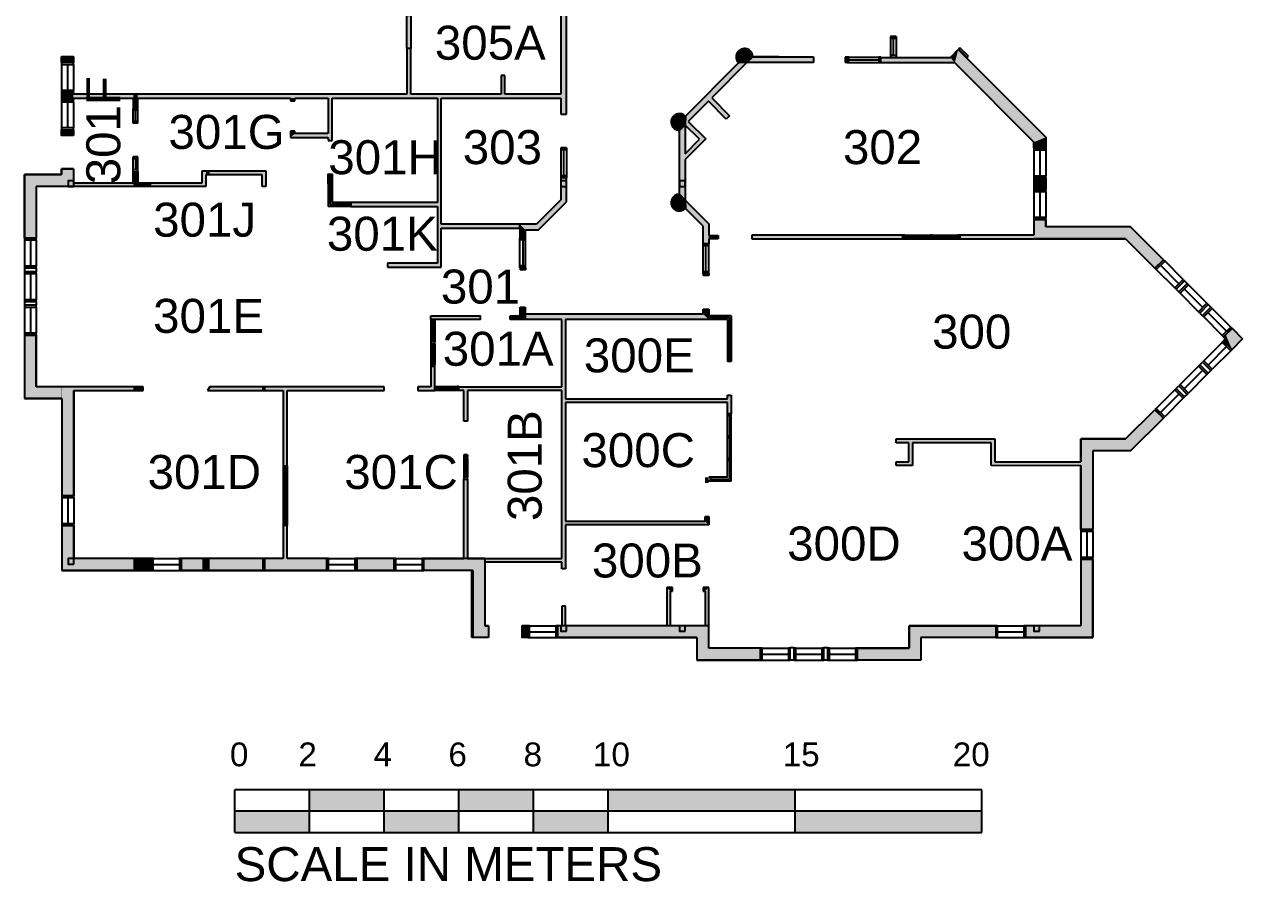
# Model space of a CAD drawing. Extents: x 17496 to 132343, y 22085 to 108769.
# Drawn here: x 17496 to 50106, y 22085 to 45041 of the extents above; entities that cross this region are included whole.
import ezdxf

# ---------------------------------------------------------------- set-up
doc = ezdxf.new("R2010")
doc.units = 0
doc.header["$LTSCALE"] = 500
doc.layers.get('0').update_dxf_attribs({"linetype": 'CONTINUOUS'})
for name, color, linetype in [('ROOM_NUMBERS', 7, 'CONTINUOUS'), ('SC1', 7, 'CONTINUOUS'), ('SOLID', 7, 'CONTINUOUS'), ('WALLS', 7, 'CONTINUOUS'), ('WINDOWS', 7, 'CONTINUOUS')]:
    doc.layers.add(name, color=color, linetype=linetype)
doc.styles.add('STANDARD_2', font='arial.ttf')

# ---------------------------------------------------------------- blocks, each defined once
blk = doc.blocks.new('A1001DAJ', base_point=(395.21, 332.45))
for p, q in [((395.21, 333.45), (395.21, 332.45)), ((396.21, 333.45), (395.21, 333.45)), ((396.21, 332.45), (396.21, 333.45)), ((395.21, 332.45), (396.21, 332.45))]:
    blk.add_line(p, q)
blk = doc.blocks.new('*U52')
at = {"layer": 'SOLID'}
for points in [[(30820, 28618), (30820, 28938), (30970, 28618)], [(30970, 28618), (30820, 28938), (30970, 28938)]]:
    blk.add_solid(points, dxfattribs=at)
blk = doc.blocks.new('*U55')
at = {"layer": 'SOLID'}
for points in [[(18489, 40698), (18489, 41168), (18496, 40698)], [(18496, 40698), (18489, 41168), (18496, 41168)], [(18496, 40698), (18496, 41168), (18809, 40698)], [(18809, 40698), (18496, 41168), (18809, 41168)], [(20409, 40698), (20409, 41088), (20533, 40698)], [(20533, 40698), (20409, 41088), (20533, 41088)], [(22257, 40698), (22257, 41115), (22357, 40698)], [(22357, 40698), (22257, 41115), (22357, 41115)], [(22357, 41015), (22357, 41115), (22457, 41015)], [(22457, 41015), (22357, 41115), (22457, 41115)], [(22457, 41015), (22457, 41115), (23857, 41015)], [(23857, 41015), (22457, 41115), (23857, 41115)], [(23857, 40698), (23857, 41115), (23957, 40698)], [(23957, 40698), (23857, 41115), (23957, 41115)], [(17496, 39318), (17496, 41018), (17816, 39318)], [(17816, 39318), (17496, 41018), (17816, 41018)], [(17816, 40698), (17816, 41018), (18489, 40698)], [(18489, 40698), (17816, 41018), (18489, 41018)], [(18809, 40698), (18809, 40798), (18813, 40698)], [(18813, 40698), (18809, 40798), (18813, 40798)], [(18813, 40698), (18813, 40798), (18816, 40698)], [(18816, 40698), (18813, 40798), (18816, 40798)], [(18816, 40698), (18816, 40798), (18820, 40698)], [(18820, 40698), (18816, 40798), (18820, 40798)], [(18820, 40698), (18820, 40798), (20409, 40698)], [(20409, 40698), (18820, 40798), (20409, 40798)], [(20533, 40698), (20533, 40798), (20674, 40698)], [(20674, 40698), (20533, 40798), (20674, 40798)], [(20674, 40698), (20674, 40798), (20896, 40698)], [(20896, 40698), (20674, 40798), (20896, 40798)], [(20896, 40698), (20896, 40798), (21696, 40698)], [(21696, 40698), (20896, 40798), (21696, 40798)], [(21696, 40698), (21696, 40798), (22257, 40698)], [(22257, 40698), (21696, 40798), (22257, 40798)], [(44520, 40618), (44520, 40929), (44840, 40618)], [(44840, 40618), (44520, 40929), (44840, 40929)], [(49823, 36335), (49653, 36731), (49823, 36901)], [(49823, 36335), (49823, 36901), (50106, 36618)], [(17496, 35018), (17496, 36718), (17816, 35018)], [(17816, 35018), (17496, 36718), (17816, 36718)], [(49653, 36618), (49597, 36675), (49653, 36731)], [(49653, 36505), (49597, 36562), (49653, 36618)], [(49653, 36505), (49653, 36731), (49823, 36335)], [(17816, 35018), (17816, 35338), (18489, 35018)], [(18489, 35018), (17816, 35338), (18489, 35338)], [(18489, 35018), (18489, 35338), (18496, 35018)], [(18496, 35018), (18489, 35338), (18496, 35338)], [(18496, 32418), (18496, 35338), (18809, 32418)], [(18809, 32418), (18496, 35338), (18809, 35338)], [(18809, 32418), (18809, 35338), (18813, 32418)], [(18813, 32418), (18809, 35338), (18813, 35338)], [(18813, 32418), (18813, 35338), (18816, 32418)], [(18816, 32418), (18813, 35338), (18816, 35338)], [(18816, 35238), (18816, 35338), (18820, 35238)], [(18820, 35238), (18816, 35338), (18820, 35338)], [(18820, 35238), (18820, 35338), (20409, 35238)], [(20409, 35238), (18820, 35338), (20409, 35338)], [(20409, 35238), (20409, 35338), (20533, 35238)], [(20533, 35238), (20409, 35338), (20533, 35338)], [(20533, 35238), (20533, 35338), (20674, 35238)], [(20674, 35238), (20533, 35338), (20674, 35338)], [(22457, 35238), (22457, 35338), (23857, 35238)], [(23857, 35238), (22457, 35338), (23857, 35338)], [(23857, 35238), (23857, 35338), (23957, 35238)], [(23957, 35238), (23857, 35338), (23957, 35338)], [(23957, 35238), (23957, 35338), (24426, 35238)], [(24426, 35238), (23957, 35338), (24426, 35338)], [(24426, 33218), (24426, 35338), (24526, 33218)], [(24526, 33218), (24426, 35338), (24526, 35338)], [(24526, 35238), (24526, 35338), (25591, 35238)], [(25591, 35238), (24526, 35338), (25591, 35338)], [(25591, 35238), (25591, 35338), (27131, 35238)], [(27131, 35238), (25591, 35338), (27131, 35338)], [(29256, 30738), (29256, 32864), (29356, 30738)], [(29356, 30738), (29256, 32864), (29356, 32864)], [(18496, 30418), (18496, 31618), (18809, 30418)], [(18809, 30418), (18496, 31618), (18809, 31618)], [(18809, 30418), (18809, 31618), (18813, 30418)], [(18813, 30418), (18809, 31618), (18813, 31618)], [(18813, 30418), (18813, 31618), (18816, 30418)], [(18816, 30418), (18813, 31618), (18816, 31618)], [(24426, 30418), (24426, 31618), (24526, 30418)], [(24526, 30418), (24426, 31618), (24526, 31618)], [(18816, 30418), (18816, 30738), (18820, 30418)], [(18820, 30418), (18816, 30738), (18820, 30738)], [(18820, 30418), (18820, 30738), (20409, 30418)], [(20409, 30418), (18820, 30738), (20409, 30738)], [(20409, 30418), (20409, 30738), (20533, 30418)], [(20533, 30418), (20409, 30738), (20533, 30738)], [(20533, 30418), (20533, 30738), (20674, 30418)], [(20674, 30418), (20533, 30738), (20674, 30738)], [(20674, 30418), (20674, 30738), (20896, 30418)], [(20896, 30418), (20674, 30738), (20896, 30738)], [(21696, 30418), (21696, 30738), (22257, 30418)], [(22257, 30418), (21696, 30738), (22257, 30738)], [(22257, 30418), (22257, 30738), (22357, 30418)], [(22357, 30418), (22257, 30738), (22357, 30738)], [(22357, 30418), (22357, 30738), (22457, 30418)], [(22457, 30418), (22357, 30738), (22457, 30738)], [(22457, 30418), (22457, 30738), (23857, 30418)], [(23857, 30418), (22457, 30738), (23857, 30738)], [(23857, 30418), (23857, 30738), (23957, 30418)], [(23957, 30418), (23857, 30738), (23957, 30738)], [(23957, 30418), (23957, 30738), (24426, 30418)], [(24426, 30418), (23957, 30738), (24426, 30738)], [(24526, 30418), (24526, 30738), (25591, 30418)], [(25591, 30418), (24526, 30738), (25591, 30738)]]:
    blk.add_solid(points, dxfattribs=at)
blk = doc.blocks.new('*U79')
at = {"layer": 'SOLID'}
for points in [[(27737, 44390), (27737, 45290), (27837, 44390)], [(27837, 44390), (27737, 45290), (27837, 45290)]]:
    blk.add_solid(points, dxfattribs=at)

msp = doc.modelspace()

# ---------------------------------------------------------------- linework, layer by layer
for p, q in [((43127, 24544), (23127, 24544)), ((23127, 23399), (23127, 24544)), ((25127, 23399), (25127, 24544)), ((27127, 23399), (27127, 24544)), ((29127, 23399), (29127, 24544)), ((31127, 23399), (31127, 24544)), ((33127, 23399), (33127, 24544)), ((38127, 23399), (38127, 24544)), ((43127, 23399), (43127, 24544)), ((43127, 23971), (23127, 23971)), ((23127, 23399), (43127, 23399))]:
    msp.add_line(p, q)
for points in [[(25127, 24544), (25127, 23971), (27127, 24544), (27127, 23971)], [(29127, 24544), (29127, 23971), (31127, 24544), (31127, 23971)], [(33127, 24544), (33127, 23971), (38127, 24544), (38127, 23971)], [(23127, 23971), (23127, 23399), (25127, 23971), (25127, 23399)], [(27127, 23971), (27127, 23399), (29127, 23971), (29127, 23399)], [(31127, 23971), (31127, 23399), (33127, 23971), (33127, 23399)], [(38127, 23971), (38127, 23399), (43127, 23971), (43127, 23399)]]:
    msp.add_solid(points)
at = {"layer": 'SC1', "flags": 128}
for points in [[(18816, 40698), (18816, 40848), (18666, 40848), (18666, 40698)], [(32006, 40698), (32006, 40848), (31856, 40848), (31856, 40698)], [(35181, 40698), (35181, 40848), (35031, 40848), (35031, 40698)], [(44671, 40698), (44671, 40848), (44521, 40848), (44521, 40698)], [(18816, 30588), (18816, 30738), (18666, 30738), (18666, 30588)], [(32006, 28788), (32006, 28938), (31856, 28938), (31856, 28788)], [(35181, 28788), (35181, 28938), (35031, 28938), (35031, 28788)], [(44671, 28788), (44671, 28938), (44521, 28938), (44521, 28788)]]:
    msp.add_lwpolyline(points, close=True, dxfattribs=at)
at = {"layer": 'SOLID'}
for p, q in [((36613, 44009), (36998, 44168)), ((36773, 44168), (36613, 44009)), ((36773, 44168), (36998, 44168)), ((36998, 44168), (36835, 44018)), ((36835, 44018), (36613, 44009)), ((35031, 42201), (35190, 42586)), ((35031, 42426), (35190, 42586)), ((35031, 42426), (35031, 42201)), ((35190, 42586), (35181, 42351)), ((35181, 42351), (35031, 42201)), ((35190, 40109), (35031, 40493)), ((35031, 40493), (35181, 40331)), ((35031, 40268), (35031, 40493)), ((35031, 40268), (35190, 40109)), ((35181, 40331), (35190, 40109)), ((30762, 39586), (30762, 39686)), ((30763, 37238), (30763, 37138)), ((30905, 37288), (30905, 37138))]:
    msp.add_line(p, q, dxfattribs=at)
at = {"layer": 'SOLID', "const_width": 225}
for points in [[(36885, 44168, 1), (36660, 44168, 1)], [(36660, 44168, 0.198912), (36693, 44089, 1)], [(35110, 42506, 0.668179), (34918, 42426, 1)], [(34918, 42426, 0.414214), (35031, 42314, 1)], [(35031, 40382, 0.416597), (34917, 40269, 1)], [(34917, 40269, 0.668803), (35109, 40190, 1)]]:
    msp.add_lwpolyline(points, format="xyb", dxfattribs=at)
at = {"layer": 'SOLID', "const_width": 0.25}
for points in [[(35030, 40268, 1), (35031, 40268, 1)], [(35030, 40269, 1), (35031, 40269, 1)]]:
    msp.add_lwpolyline(points, format="xyb", close=True, dxfattribs=at)
at = {"layer": 'SOLID'}
for points in [[(32005, 42634), (31855, 42634), (32005, 45614), (31855, 45438)], [(27737, 44390), (27837, 44390), (27737, 43168), (27837, 43168)], [(42493, 44365), (42400, 44006), (42283, 44156)], [(44840, 42018), (44520, 41886), (42493, 44365), (42400, 44006)], [(18489, 44168), (18489, 44018), (18809, 44168), (18809, 44018)], [(36998, 44168), (36835, 44018), (36613, 44009)], [(36998, 44168), (36773, 44168), (36613, 44009)], [(38617, 44168), (38617, 44018), (36998, 44168), (36835, 44018)], [(42283, 44156), (42400, 44006), (40419, 44156), (40419, 44006)], [(36613, 44009), (36835, 44018), (35190, 42586), (35181, 42351)], [(30255, 43668), (30355, 43668), (30255, 43168), (30355, 43168)], [(18489, 43218), (18489, 43018), (18809, 43218), (18809, 43018)], [(20409, 43168), (20409, 43068), (18809, 43168), (18809, 43068)], [(20533, 43168), (20409, 43168), (20533, 42791), (20409, 42791)], [(20533, 43168), (20533, 43068), (31855, 43168), (31855, 43068)], [(24740, 43068), (24740, 42992), (24616, 43068), (24616, 42992)], [(25651, 41939), (25731, 41928), (25631, 43068), (25731, 43062)], [(28555, 38642), (28655, 38542), (28555, 43068), (28655, 43068)], [(36372, 42594), (36284, 42506), (35891, 43075), (35803, 42987)], [(35031, 42201), (35181, 42351), (35190, 42586)], [(35190, 42586), (35031, 42426), (35031, 42201)], [(35261, 42445), (35181, 42351), (35733, 41973), (35568, 41963)], [(18489, 42218), (18809, 42218), (18489, 42068), (18809, 42068)], [(24740, 42178), (24616, 42178), (24740, 42114), (24616, 42014)], [(24740, 42114), (24616, 42014), (25631, 42114), (25631, 42014)], [(35031, 40493), (35181, 40331), (35031, 42201), (35181, 42351)], [(35733, 41973), (35568, 41963), (35181, 41420), (35181, 41576)], [(44840, 41728), (44520, 41728), (44840, 42018), (44520, 41886)], [(18813, 40698), (18809, 41168), (18489, 41018), (18489, 41168)], [(20409, 40798), (20533, 40798), (20409, 41091), (20533, 41091)], [(23957, 41115), (23857, 41015), (22257, 41115), (22357, 41015)], [(22257, 41115), (22357, 41015), (22257, 40798), (22357, 40698)], [(23957, 40698), (23857, 40698), (23957, 41115), (23857, 41015)], [(17816, 39318), (17496, 39318), (17816, 40698), (17496, 41018)], [(18813, 40698), (18489, 41018), (17816, 40698), (17496, 41018)], [(22257, 40798), (22357, 40698), (18813, 40798), (18813, 40698)], [(25731, 40767), (25631, 40767), (25731, 41028), (25631, 41028)], [(31855, 40934), (32005, 40934), (31855, 40341), (32005, 40288)], [(44840, 40929), (44520, 40929), (44840, 40618), (44520, 40618)], [(35190, 40109), (35181, 40331), (35031, 40493)], [(35031, 40493), (35031, 40268), (35190, 40109)], [(26231, 40267), (26231, 40167), (28555, 40267), (28555, 40167)], [(31855, 40341), (32005, 40288), (31200, 39686), (31254, 39536)], [(35666, 39633), (35816, 39695), (35190, 40109), (35181, 40331)], [(44840, 39618), (44520, 39298), (44840, 39818), (44520, 39818)], [(30762, 39686), (30762, 39586), (28655, 39686), (28655, 39586)], [(31200, 39686), (31254, 39536), (30762, 39686), (30912, 39536)], [(30762, 39686), (30912, 39536), (30762, 39321), (30912, 39321)], [(35666, 39162), (35816, 39162), (35666, 39633), (35816, 39695)], [(47106, 39618), (46973, 39298), (44840, 39618), (44520, 39298)], [(47984, 38739), (47758, 38513), (47106, 39618), (46973, 39298)], [(36068, 39388), (36068, 39298), (35816, 39388), (35816, 39298)], [(36968, 39388), (36968, 39298), (41012, 39398), (41012, 39298)], [(42536, 39398), (42536, 39298), (44520, 39398), (44520, 39298)], [(27220, 38642), (27220, 38542), (28555, 38642), (28655, 38542)], [(28379, 37240), (28379, 37140), (29699, 37240), (29699, 37140)], [(30763, 37238), (30763, 37138), (30499, 37238), (30499, 37138)], [(30905, 37464), (30763, 37464), (30905, 37138), (30763, 37138)], [(30905, 37288), (30905, 37138), (35666, 37288), (35816, 37138)], [(35666, 37288), (35816, 37138), (35666, 37414), (35816, 37414)], [(31880, 37138), (31980, 37138), (31880, 30465), (31980, 30465)], [(49653, 36618), (50106, 36618), (49597, 36675), (49823, 36901)], [(17816, 35338), (17496, 35018), (17816, 36718), (17496, 36718)], [(49597, 36562), (49823, 36335), (49653, 36618), (50106, 36618)], [(28373, 35344), (28479, 35238), (28379, 35890), (28479, 35890)], [(18496, 35018), (17816, 35338), (17496, 35018)], [(18816, 35238), (18825, 35333), (18496, 35018), (17816, 35338)], [(18816, 35238), (18496, 35018), (18816, 32418), (18496, 32418)], [(18825, 35333), (18816, 35238), (20674, 35338), (20674, 35238)], [(22457, 35338), (22457, 35238), (27131, 35338), (27131, 35238)], [(24526, 35238), (24426, 35238), (24526, 33218), (24426, 33218)], [(28031, 35338), (28031, 35238), (28373, 35344), (28479, 35238)], [(29125, 35338), (29125, 35238), (31874, 35344), (31880, 35238)], [(29256, 35238), (29356, 35238), (29256, 34414), (29356, 34414)], [(36316, 35013), (36316, 34913), (31980, 35013), (31980, 34913)], [(36316, 35113), (36416, 35113), (36316, 34612), (36416, 34612)], [(46973, 33938), (47106, 33618), (47758, 34723), (47984, 34497)], [(40832, 33938), (40832, 33838), (43472, 33938), (43372, 33838)], [(43472, 33938), (43372, 33838), (43472, 33328), (43372, 33228)], [(45772, 31518), (46096, 31518), (45772, 33938), (46096, 33618)], [(45772, 33938), (46096, 33618), (46973, 33938), (47106, 33618)], [(41172, 33328), (41272, 33228), (41172, 33838), (41272, 33838)], [(40832, 33328), (40832, 33228), (41172, 33328), (41272, 33228)], [(43472, 33328), (43372, 33228), (45772, 33328), (45772, 33228)], [(29356, 32864), (29256, 32864), (29356, 30738), (29256, 30738)], [(35816, 32912), (35816, 32762), (35716, 32912), (35716, 32762)], [(31980, 31738), (31980, 31638), (35716, 31738), (35816, 31638)], [(35716, 31738), (35816, 31638), (35716, 31862), (35816, 31862)], [(18496, 31618), (18816, 31618), (18496, 30418), (18816, 30738)], [(24526, 31618), (24426, 31618), (24526, 30738), (24426, 30738)], [(18816, 30738), (20896, 30738), (18496, 30418), (20896, 30418)], [(21696, 30738), (21696, 30418), (25591, 30738), (25591, 30418)], [(26391, 30738), (26391, 30418), (27391, 30738), (27391, 30418)], [(28191, 30738), (28191, 30418), (29820, 30738), (29496, 30418)], [(29820, 30738), (29496, 30418), (29820, 28933), (29496, 28618)], [(31880, 30738), (31880, 30638), (29820, 30738), (29820, 30638)], [(45772, 28938), (46096, 28618), (45776, 30718), (46096, 30718)], [(34791, 28938), (34691, 28938), (34791, 29863), (34691, 29963)], [(34791, 29863), (34691, 29963), (34841, 29863), (34841, 29963)], [(35716, 29863), (35816, 29963), (35666, 29863), (35666, 29963)], [(35716, 28938), (35816, 28938), (35716, 29863), (35816, 29963)], [(31880, 29465), (31980, 29465), (31880, 28938), (31980, 28938)], [(29820, 28933), (29496, 28618), (29920, 28938), (29917, 28614)], [(30970, 28938), (30820, 28938), (30970, 28618), (30818, 28614)], [(31770, 28938), (31770, 28618), (35816, 28938), (35496, 28618)], [(35816, 28938), (35496, 28618), (35816, 28338), (35496, 28018)], [(41176, 28338), (41496, 28018), (41176, 28938), (41496, 28618)], [(41176, 28938), (41496, 28618), (43496, 28938), (43496, 28618)], [(44296, 28938), (44296, 28618), (45772, 28938), (46096, 28618)], [(35816, 28338), (35496, 28018), (37196, 28338), (37196, 28018)], [(39796, 28338), (39796, 28018), (41176, 28338), (41496, 28018)]]:
    msp.add_solid(points, dxfattribs=at)
at = {"layer": 'WALLS'}
for p, q in [((31855, 45438), (31855, 43168)), ((32005, 42634), (32005, 45614)), ((27837, 44390), (27737, 44390)), ((27737, 44390), (27737, 44276)), ((27837, 43168), (27837, 44390)), ((42283, 44156), (42493, 44365)), ((42283, 44156), (42493, 44365)), ((42493, 44365), (44840, 42018)), ((42493, 44365), (44840, 42018)), ((18489, 44168), (18489, 44018)), ((18809, 44168), (18489, 44168)), ((18809, 44168), (18809, 44018)), ((27737, 44276), (27737, 43168)), ((35031, 42426), (36773, 44168)), ((36773, 44168), (38617, 44168)), ((38617, 44168), (38617, 44018)), ((40419, 44006), (40419, 44156)), ((40419, 44156), (42283, 44156)), ((36835, 44018), (35895, 43071)), ((38617, 44018), (36835, 44018)), ((42400, 44006), (40419, 44006)), ((40419, 44006), (40419, 44006)), ((42400, 44006), (44520, 41886)), ((44520, 41886), (42400, 44006)), ((30355, 43668), (30255, 43668)), ((30255, 43668), (30255, 43168)), ((30355, 43168), (30355, 43668)), ((18489, 43218), (18489, 43018)), ((18809, 43218), (18489, 43218)), ((18809, 43168), (18809, 43218)), ((20409, 43168), (18809, 43168)), ((18809, 43018), (18809, 43068)), ((18809, 43068), (20409, 43068)), ((20533, 43168), (20409, 43168)), ((20409, 43068), (20409, 42791)), ((26632, 43168), (20533, 43168)), ((20533, 42791), (20533, 43068)), ((20533, 43068), (24616, 43068)), ((24616, 43068), (24616, 42992)), ((24740, 42992), (24740, 43068)), ((24740, 43068), (25631, 43068)), ((25631, 43068), (25631, 42114)), ((25731, 41928), (25731, 43062)), ((25731, 43062), (28555, 43062)), ((27737, 43168), (26632, 43168)), ((30255, 43168), (27837, 43168)), ((28555, 43062), (28555, 40267)), ((28655, 39686), (28655, 43068)), ((28655, 43068), (31855, 43068)), ((31855, 43168), (30355, 43168)), ((31855, 43068), (31855, 42634)), ((35895, 43071), (36372, 42594)), ((18489, 43018), (18809, 43018)), ((20409, 42791), (20533, 42791)), ((24616, 42992), (24740, 42992)), ((35807, 42983), (35268, 42439)), ((36284, 42506), (35807, 42983)), ((31855, 42634), (32005, 42634)), ((35031, 40268), (35031, 42426)), ((35268, 42439), (35733, 41973)), ((36372, 42594), (36284, 42506)), ((18489, 42218), (18489, 42068)), ((18809, 42068), (18489, 42068)), ((18809, 42218), (18809, 42068)), ((24740, 42178), (24616, 42178)), ((24616, 42178), (24616, 42014)), ((24740, 42114), (24740, 42178)), ((25631, 42114), (24740, 42114)), ((35568, 41963), (35179, 42349)), ((35181, 42351), (35181, 41576)), ((24616, 42014), (25631, 42014)), ((25631, 42014), (25631, 41928)), ((25631, 41928), (25731, 41928)), ((35733, 41973), (35181, 41420)), ((35181, 41576), (35568, 41963)), ((44520, 41886), (44520, 41679)), ((44520, 41728), (44520, 41886)), ((44840, 42018), (44840, 41679)), ((44840, 42018), (44840, 41728)), ((35181, 41420), (35181, 40331)), ((44840, 41728), (44520, 41728)), ((18489, 41168), (18489, 41018)), ((18809, 41168), (18489, 41168)), ((18489, 41018), (18489, 41168)), ((18489, 41168), (18809, 41168)), ((18809, 41168), (18809, 40798)), ((18809, 41168), (18809, 40798)), ((20409, 40798), (20409, 41088)), ((20409, 41088), (20533, 41088)), ((20533, 41088), (20533, 40798)), ((22257, 40798), (22257, 41115)), ((22257, 41115), (23957, 41115)), ((23957, 41115), (23957, 40698)), ((18489, 41018), (17496, 41018)), ((17496, 41018), (17496, 39318)), ((17496, 39318), (17496, 41018)), ((17496, 41018), (18489, 41018)), ((18809, 40798), (20409, 40798)), ((20533, 40798), (22257, 40798)), ((23857, 41015), (22357, 41015)), ((22357, 41015), (22357, 40698)), ((23857, 40698), (23857, 41015)), ((32005, 40934), (31855, 40934)), ((31855, 40934), (31855, 40341)), ((32005, 40288), (32005, 40934)), ((44520, 40929), (44520, 40618)), ((44840, 40929), (44520, 40929)), ((44520, 40918), (44520, 40617)), ((44840, 40618), (44840, 40929)), ((44840, 40925), (44840, 40617)), ((17816, 40698), (17816, 39318)), ((18813, 40698), (17816, 40698)), ((22357, 40698), (17816, 40698)), ((17816, 40698), (17816, 39318)), ((23957, 40698), (23857, 40698)), ((44520, 40618), (44840, 40618)), ((28555, 40267), (26231, 40267)), ((26231, 40267), (26231, 40167)), ((26231, 40167), (28555, 40167)), ((28555, 40167), (28555, 38642)), ((31855, 40341), (31200, 39686)), ((31254, 39536), (32005, 40288)), ((35666, 39633), (35031, 40268)), ((35181, 40331), (35816, 39695)), ((44520, 39818), (44520, 39398)), ((44840, 39818), (44520, 39818)), ((44520, 39815), (44520, 39398)), ((44840, 39818), (44840, 39618)), ((44840, 39618), (44840, 39818)), ((31200, 39686), (28655, 39686)), ((28655, 38542), (28655, 39586)), ((28655, 39586), (30762, 39586)), ((30762, 39586), (30762, 39321)), ((30912, 39321), (30912, 39536)), ((30912, 39536), (31254, 39536)), ((35666, 39162), (35666, 39633)), ((35816, 39695), (35816, 39388)), ((47106, 39618), (44840, 39618)), ((47106, 39618), (44840, 39618)), ((47106, 39618), (47984, 38739)), ((47984, 38739), (47106, 39618)), ((17816, 39318), (17496, 39318)), ((30762, 39321), (30912, 39321)), ((35816, 39162), (35666, 39162)), ((35816, 39388), (36068, 39388)), ((36068, 39298), (35816, 39298)), ((35816, 39298), (35816, 39162)), ((36068, 39388), (36068, 39298)), ((41012, 39398), (36968, 39398)), ((36968, 39398), (36968, 39298)), ((36968, 39298), (41012, 39298)), ((41012, 39298), (41012, 39398)), ((44520, 39398), (42536, 39398)), ((42536, 39398), (42536, 39298)), ((42536, 39298), (46973, 39298)), ((46973, 39298), (44520, 39298)), ((46973, 39298), (47758, 38513)), ((46973, 39298), (47758, 38513)), ((28555, 38642), (27220, 38642)), ((27220, 38642), (27220, 38542)), ((27220, 38542), (28655, 38542)), ((47758, 38513), (47984, 38739)), ((30499, 37138), (30499, 37238)), ((30499, 37238), (30763, 37238)), ((30763, 37238), (30763, 37464)), ((30763, 37464), (30905, 37464)), ((30905, 37464), (30905, 37288)), ((30905, 37288), (35666, 37288)), ((35666, 37288), (35666, 37414)), ((35666, 37414), (35816, 37414)), ((35816, 37414), (35816, 37138)), ((31880, 37138), (30499, 37138)), ((31880, 35338), (31880, 37138)), ((35816, 37138), (31980, 37138)), ((31980, 37138), (31980, 35013)), ((49597, 36675), (49823, 36901)), ((49823, 36901), (50106, 36618)), ((49823, 36901), (50106, 36618)), ((17496, 36718), (17496, 35018)), ((17496, 36718), (17496, 35018)), ((17816, 36718), (17496, 36718)), ((17816, 36718), (17816, 35338)), ((17816, 35338), (17816, 36718)), ((49597, 36675), (49653, 36618)), ((49653, 36618), (49597, 36675)), ((49597, 36562), (49653, 36618)), ((49597, 36562), (49653, 36618)), ((49823, 36335), (49597, 36562)), ((49823, 36335), (50106, 36618)), ((50106, 36618), (49823, 36335)), ((28379, 35890), (28378, 35338)), ((28479, 35890), (28379, 35890)), ((28479, 35238), (28479, 35890)), ((20674, 35338), (17816, 35338)), ((18816, 35238), (18816, 32418)), ((18816, 32418), (18816, 35238)), ((18816, 35238), (20674, 35238)), ((20674, 35238), (20674, 35338)), ((22457, 35338), (22398, 35237)), ((22398, 35237), (24426, 35237)), ((27131, 35338), (22457, 35338)), ((24426, 35237), (24426, 33218)), ((24526, 33218), (24526, 35238)), ((24526, 35238), (27131, 35238)), ((27131, 35238), (27131, 35338)), ((28031, 35338), (28031, 35238)), ((28378, 35338), (28031, 35338)), ((28031, 35238), (28479, 35238)), ((29125, 35238), (29125, 35338)), ((29125, 35338), (31880, 35338)), ((29256, 35238), (29125, 35238)), ((29256, 34414), (29256, 35238)), ((31880, 35238), (29356, 35238)), ((29356, 35238), (29356, 34414)), ((31880, 30738), (31880, 35238)), ((18496, 35018), (17496, 35018)), ((17496, 35018), (18496, 35018)), ((18496, 35018), (18496, 32418)), ((18496, 35018), (18496, 32418)), ((31980, 35013), (36316, 35013)), ((36316, 34913), (31980, 34913)), ((31980, 34913), (31980, 31738)), ((36316, 35013), (36316, 35113)), ((36316, 35113), (36416, 35113)), ((36316, 34612), (36316, 34913)), ((36416, 35113), (36416, 34612)), ((36416, 34612), (36316, 34612)), ((46973, 33938), (47758, 34723)), ((46973, 33938), (47758, 34723)), ((47758, 34723), (47984, 34497)), ((29356, 34414), (29256, 34414)), ((47106, 33618), (47984, 34497)), ((47984, 34497), (47106, 33618)), ((40832, 33838), (40832, 33938)), ((40832, 33938), (43472, 33938)), ((43472, 33938), (43472, 33328)), ((45772, 33938), (45772, 33328)), ((46973, 33938), (45772, 33938)), ((45772, 33328), (45772, 33938)), ((45772, 33938), (46973, 33938)), ((41172, 33838), (40832, 33838)), ((41172, 33328), (41172, 33838)), ((41272, 33838), (41272, 33228)), ((43372, 33838), (41272, 33838)), ((43372, 33228), (43372, 33838)), ((47106, 33618), (46096, 33618)), ((46096, 33618), (46096, 31518)), ((47106, 33618), (46096, 33618)), ((46096, 33618), (46096, 31518)), ((40832, 33228), (40832, 33328)), ((40832, 33328), (41172, 33328)), ((43472, 33328), (45772, 33328)), ((24426, 33218), (24526, 33218)), ((41272, 33228), (40832, 33228)), ((45773, 33222), (43372, 33228)), ((45772, 33228), (45772, 31518)), ((45772, 31518), (45773, 33222)), ((29256, 30738), (29256, 32864)), ((29256, 32864), (29356, 32864)), ((29356, 32864), (29356, 30738)), ((18496, 32418), (18816, 32418)), ((31980, 31738), (35716, 31738)), ((35816, 31638), (31980, 31638)), ((31980, 31638), (31980, 30465)), ((35716, 31738), (35716, 31862)), ((35716, 31862), (35816, 31862)), ((35816, 31862), (35816, 31638)), ((18496, 31618), (18496, 30418)), ((18496, 31618), (18496, 30418)), ((18816, 31618), (18496, 31618)), ((18816, 31618), (18816, 30738)), ((18816, 30738), (18816, 31618)), ((24526, 31618), (24426, 31618)), ((24426, 31618), (24426, 30738)), ((24526, 30738), (24526, 31618)), ((46096, 31518), (45772, 31518)), ((20896, 30738), (18816, 30738)), ((20896, 30738), (18816, 30738)), ((20896, 30418), (20896, 30738)), ((24426, 30738), (21696, 30738)), ((21696, 30738), (21696, 30418)), ((24426, 30738), (21696, 30738)), ((25591, 30738), (24526, 30738)), ((25591, 30738), (24526, 30738)), ((25591, 30418), (25591, 30738)), ((27391, 30738), (26391, 30738)), ((26391, 30738), (26391, 30418)), ((27391, 30738), (26391, 30738)), ((27391, 30418), (27391, 30738)), ((29820, 30738), (28191, 30738)), ((28191, 30418), (28191, 30738)), ((28191, 30738), (29256, 30738)), ((29356, 30738), (31880, 30738)), ((29820, 30738), (29820, 28942)), ((45772, 30718), (45772, 28938)), ((45772, 30718), (45772, 28938)), ((46096, 30718), (45772, 30718)), ((46096, 30718), (46096, 28618)), ((46096, 28618), (46096, 30718)), ((20896, 30418), (18496, 30418)), ((18496, 30418), (20896, 30418)), ((25591, 30418), (21696, 30418)), ((21696, 30418), (25591, 30418)), ((27391, 30418), (26391, 30418)), ((26391, 30418), (27391, 30418)), ((29496, 30418), (28191, 30418)), ((29470, 30418), (28191, 30418)), ((29470, 28618), (29470, 30418)), ((29496, 30418), (29496, 28618)), ((31880, 30638), (29820, 30638)), ((29820, 30638), (29820, 28932)), ((31880, 30465), (31880, 30638)), ((31980, 30465), (31880, 30465)), ((34841, 29963), (34691, 29963)), ((34691, 29963), (34691, 28938)), ((34791, 28938), (34791, 29863)), ((34791, 29863), (34841, 29863)), ((34841, 29863), (34841, 29963)), ((35816, 29963), (35666, 29963)), ((35666, 29963), (35666, 29863)), ((35666, 29863), (35716, 29863)), ((35716, 29863), (35716, 28938)), ((35816, 28338), (35816, 29963)), ((31980, 29465), (31880, 29465)), ((31880, 29465), (31880, 28938)), ((31980, 28938), (31980, 29465)), ((29920, 28938), (29820, 28938)), ((29820, 28932), (29920, 28932)), ((29920, 28938), (29920, 28618)), ((29920, 28932), (29920, 28618)), ((30820, 28938), (30820, 28618)), ((30972, 28938), (30820, 28938)), ((31770, 28938), (31770, 28618)), ((31880, 28938), (31770, 28938)), ((31880, 28938), (31772, 28938)), ((35816, 28938), (31980, 28938)), ((34691, 28938), (31980, 28938)), ((35716, 28938), (34791, 28938)), ((35816, 28338), (35816, 28938)), ((41176, 28938), (41176, 28338)), ((43496, 28938), (41176, 28938)), ((41176, 28338), (41176, 28938)), ((41176, 28938), (43496, 28938)), ((43496, 28938), (43496, 28618)), ((45772, 28938), (44296, 28938)), ((45772, 28938), (44296, 28938)), ((44296, 28938), (44296, 28618)), ((29920, 28618), (29470, 28618)), ((29916, 28618), (29496, 28618)), ((30972, 28618), (30821, 28618)), ((31770, 28618), (35496, 28618)), ((35496, 28618), (31772, 28618)), ((35496, 28618), (35496, 28018)), ((35496, 28618), (35496, 28018)), ((41496, 28618), (41496, 28018)), ((43496, 28618), (41496, 28618)), ((43496, 28618), (41496, 28618)), ((41496, 28618), (41496, 28018)), ((46096, 28618), (44296, 28618)), ((44296, 28618), (46096, 28618)), ((37196, 28338), (35816, 28338)), ((37196, 28338), (35816, 28338)), ((37196, 28018), (37196, 28338)), ((41176, 28338), (39796, 28338)), ((39796, 28018), (39796, 28338)), ((39796, 28338), (41176, 28338)), ((37196, 28018), (35496, 28018)), ((35496, 28018), (37196, 28018)), ((41496, 28018), (39796, 28018)), ((41496, 28018), (39796, 28018))]:
    msp.add_line(p, q, dxfattribs=at)
for points in [[(27737, 45290), (27837, 45290), (27837, 44390), (27737, 44390)], [(18809, 44018), (18489, 44018), (18489, 44168), (18809, 44168)], [(18809, 42068), (18489, 42068), (18489, 42218), (18809, 42218)], [(25731, 40767), (25631, 40767), (25631, 41028), (25731, 41028)], [(28379, 37240), (29699, 37240), (29699, 37140), (28379, 37140)], [(30970, 28618), (30820, 28618), (30820, 28938), (30970, 28938)]]:
    msp.add_lwpolyline(points, close=True, dxfattribs=at)
for centre, start, end in [((36773, 44168), 360, 225), ((35031, 42426), 45, 270), ((35031, 40268), 90, 315)]:
    msp.add_arc(centre, 225, start, end, dxfattribs=at)
at = {"layer": 'WINDOWS'}
for p, q in [((40832, 44716), (40682, 44716)), ((40682, 44716), (40682, 44161)), ((40832, 44716), (40832, 44161)), ((40832, 44666), (40682, 44666)), ((40754, 44668), (40754, 44206)), ((42731, 44151), (42502, 44380)), ((42540, 44413), (42505, 44377)), ((42766, 44187), (42540, 44413)), ((37694, 44168), (36998, 44168)), ((39519, 44166), (39469, 44166)), ((39469, 44166), (39469, 44016)), ((39519, 44166), (39469, 44166)), ((39569, 44166), (40369, 44166)), ((39569, 44091), (40369, 44091)), ((40832, 44206), (40682, 44206)), ((42731, 44151), (42766, 44187)), ((18489, 43968), (18489, 43268)), ((18649, 43968), (18649, 43268)), ((18809, 43968), (18809, 43268)), ((39519, 44016), (39469, 44016)), ((39569, 44016), (40369, 44016)), ((18489, 43218), (18489, 43018)), ((18809, 43218), (18809, 43168)), ((18809, 43068), (18809, 43018)), ((18489, 42968), (18489, 42268)), ((18649, 42968), (18649, 42268)), ((18809, 42968), (18809, 42268)), ((20409, 42441), (20409, 42791)), ((20533, 42741), (20409, 42741)), ((20471, 42441), (20471, 42741)), ((20533, 42441), (20533, 42791)), ((20533, 42441), (20409, 42441)), ((20409, 42391), (20409, 42441)), ((20533, 42391), (20533, 42441)), ((20533, 42391), (20409, 42391)), ((20533, 41491), (20409, 41491)), ((20409, 41441), (20409, 41491)), ((20533, 41441), (20409, 41441)), ((20409, 41091), (20409, 41441)), ((20477, 41141), (20477, 41441)), ((20533, 41441), (20533, 41491)), ((20533, 41091), (20533, 41441)), ((32005, 41684), (31854, 41684)), ((32005, 41734), (31857, 41734)), ((31857, 41734), (31857, 40934)), ((31924, 41677), (31924, 40989)), ((32005, 41734), (32005, 40934)), ((44520, 41678), (44520, 40979)), ((44680, 41678), (44680, 40979)), ((44840, 41678), (44840, 40979)), ((20533, 41141), (20409, 41141)), ((25631, 40767), (25631, 40167)), ((25731, 40767), (25731, 40267)), ((25731, 40717), (25631, 40717)), ((25681, 40717), (25681, 40217)), ((44520, 40563), (44520, 39864)), ((44680, 40563), (44680, 39864)), ((44840, 40563), (44840, 39864)), ((26231, 40167), (25631, 40167)), ((26181, 40217), (25681, 40217)), ((26231, 40267), (25731, 40267)), ((26181, 40267), (26181, 40167)), ((17496, 39268), (17496, 38568)), ((17656, 39268), (17656, 38568)), ((17816, 39268), (17816, 38568)), ((30912, 39271), (30761, 39271)), ((30762, 38521), (30762, 39321)), ((30851, 38571), (30851, 39271)), ((30912, 38521), (30912, 39321)), ((35666, 38362), (35666, 39162)), ((35816, 38362), (35816, 39162)), ((41062, 39398), (41750, 39398)), ((41062, 39348), (41750, 39348)), ((41062, 39298), (41750, 39298)), ((41800, 39398), (42536, 39398)), ((41800, 39348), (42490, 39348)), ((41800, 39298), (42536, 39298)), ((35816, 39112), (35666, 39112)), ((35741, 38412), (35741, 39112)), ((17496, 38518), (17496, 38418)), ((17816, 38518), (17816, 38418)), ((30912, 38571), (30762, 38571)), ((30912, 38521), (30762, 38521)), ((30763, 38519), (30763, 38471)), ((30913, 38519), (30913, 38471)), ((48402, 38096), (47907, 38591)), ((48515, 38209), (48020, 38704)), ((17496, 38368), (17496, 37668)), ((17656, 38368), (17656, 37668)), ((17816, 38368), (17816, 37668)), ((30913, 38471), (30763, 38471)), ((35816, 38412), (35666, 38412)), ((35816, 38362), (35666, 38362)), ((35666, 38362), (35666, 38312)), ((35816, 38312), (35666, 38312)), ((35816, 38312), (35692, 38312)), ((35816, 38362), (35816, 38312)), ((48288, 37983), (47793, 38478)), ((48550, 38174), (48621, 38103)), ((48324, 37948), (48394, 37877)), ((48925, 37346), (48430, 37841)), ((49038, 37460), (48543, 37955)), ((49151, 37573), (48656, 38068)), ((17496, 37618), (17496, 37518)), ((17816, 37618), (17816, 37518)), ((49186, 37537), (49257, 37467)), ((17496, 37468), (17496, 36768)), ((17656, 37468), (17656, 36768)), ((17816, 37468), (17816, 36768)), ((36416, 37238), (35816, 37238)), ((35866, 37238), (35866, 37138)), ((35866, 37188), (36366, 37188)), ((36366, 36651), (36366, 37188)), ((36416, 37238), (36416, 36063)), ((48960, 37311), (49031, 37240)), ((49561, 36710), (49066, 37205)), ((49674, 36823), (49179, 37318)), ((49787, 36936), (49293, 37431)), ((28379, 37137), (28379, 36540)), ((28479, 37090), (28379, 37090)), ((28429, 37090), (28429, 36540)), ((28479, 37140), (28479, 36540)), ((36316, 37138), (35816, 37138)), ((36316, 37138), (36316, 36063)), ((36416, 36651), (36316, 36651)), ((36416, 36601), (36316, 36601)), ((36366, 36113), (36366, 36595)), ((49561, 36526), (49066, 36031)), ((28379, 36486), (28379, 35940)), ((28429, 36490), (28429, 35940)), ((28479, 36486), (28479, 35940)), ((49674, 36413), (49179, 35918)), ((49787, 36300), (49293, 35805)), ((36416, 36113), (36316, 36113)), ((36316, 36063), (36316, 36013)), ((36416, 36063), (36316, 36063)), ((36416, 36013), (36316, 36013)), ((36416, 36063), (36416, 36013)), ((48925, 35890), (48430, 35395)), ((48960, 35925), (49031, 35996)), ((49038, 35777), (48543, 35282)), ((49151, 35664), (48656, 35169)), ((49186, 35699), (49257, 35770)), ((28479, 35341), (29079, 35341)), ((28479, 35241), (29079, 35241)), ((28529, 35241), (28529, 35341)), ((28529, 35291), (29079, 35291)), ((48288, 35253), (47793, 34758)), ((48324, 35289), (48394, 35360)), ((48402, 35140), (47907, 34645)), ((48515, 35027), (48020, 34532)), ((48550, 35063), (48621, 35133)), ((36316, 32912), (36316, 34612)), ((36416, 32812), (36416, 34612)), ((36416, 34562), (36316, 34562)), ((36366, 34565), (36366, 34015)), ((36416, 34012), (36316, 34012)), ((36416, 33962), (36316, 33962)), ((36366, 33962), (36366, 33412)), ((29256, 33514), (29256, 33464)), ((29356, 33514), (29256, 33514)), ((29256, 33414), (29256, 32914)), ((29306, 33414), (29306, 32914)), ((29356, 33514), (29356, 33464)), ((29356, 33414), (29356, 32914)), ((36416, 33412), (36316, 33412)), ((36416, 33362), (36316, 33362)), ((36366, 33362), (36366, 32862)), ((24426, 33218), (24426, 31618)), ((24426, 33168), (24526, 33168)), ((24476, 33168), (24476, 32443)), ((24526, 33218), (24526, 31618)), ((36316, 32912), (35816, 32912)), ((36407, 32812), (35816, 32812)), ((36416, 32812), (35816, 32812)), ((35866, 32812), (35866, 32912)), ((35866, 32862), (36366, 32862)), ((18496, 32368), (18496, 31668)), ((18656, 32368), (18656, 31668)), ((18816, 32368), (18816, 31668)), ((24426, 32443), (24526, 32443)), ((24426, 32393), (24526, 32393)), ((24476, 32393), (24476, 31668)), ((24426, 31668), (24526, 31668)), ((45776, 31468), (45776, 30768)), ((45936, 31468), (45936, 30768)), ((46096, 31468), (46096, 30768)), ((20946, 30738), (21646, 30738)), ((25641, 30738), (26341, 30738)), ((27441, 30738), (28141, 30738)), ((20946, 30578), (21646, 30578)), ((20946, 30418), (21646, 30418)), ((25641, 30578), (26341, 30578)), ((25641, 30418), (26341, 30418)), ((27441, 30578), (28141, 30578)), ((27441, 30418), (28141, 30418)), ((31020, 28938), (31720, 28938)), ((31020, 28778), (31720, 28778)), ((43546, 28938), (44246, 28938)), ((43546, 28778), (44246, 28778)), ((31020, 28618), (31720, 28618)), ((43546, 28618), (44246, 28618)), ((37246, 28338), (37946, 28338)), ((37246, 28178), (37946, 28178)), ((38096, 28342), (37996, 28342)), ((38146, 28338), (38846, 28338)), ((38146, 28178), (38846, 28178)), ((38996, 28342), (38896, 28342)), ((39046, 28338), (39746, 28338)), ((39046, 28178), (39746, 28178)), ((37246, 28018), (37946, 28018)), ((38096, 28018), (37996, 28018)), ((38146, 28018), (38846, 28018)), ((38996, 28018), (38896, 28018)), ((39046, 28018), (39746, 28018))]:
    msp.add_line(p, q, dxfattribs=at)
at = {"layer": 'WINDOWS', "color": 7}
msp.add_line((18820, 35338), (17816, 35338), dxfattribs=at)
at = {"layer": 'WINDOWS'}
msp.add_lwpolyline([(32005, 40984), (31857, 40984)], dxfattribs=at)

# ---------------------------------------------------------------- block references
at = {"layer": 'SOLID'}
for name in ['*U79', '*U55', '*U52']:
    msp.add_blockref(name, (0, 0), dxfattribs=at)
at = {"layer": 'WINDOWS', "xscale": 50, "zscale": 50}
for p, yscale in [((39519, 44016), 150), ((40369, 44016), 150), ((41012, 39298), 100), ((41750, 39298), 100), ((42486, 39298), 100), ((20896, 30418), 320), ((21646, 30418), 320), ((25591, 30418), 320), ((26341, 30418), 320), ((27391, 30418), 320), ((28141, 30418), 320), ((30970, 28618), 320), ((31720, 28618), 320), ((43496, 28618), 320), ((44246, 28618), 320), ((37196, 28018), 320), ((37946, 28018), 320), ((38096, 28018), 320), ((38846, 28018), 320), ((38996, 28018), 320), ((39746, 28018), 320)]:
    msp.add_blockref('A1001DAJ', p, dxfattribs=dict(at, yscale=yscale))
at = {"layer": 'WINDOWS', "zscale": 50}
for p, xscale, yscale, rotation in [((18809, 43968), 50, 320, 89.99999999999977), ((18809, 43218), 50, 320, 89.99999999999977), ((18809, 42968), 50, 320, 89.99999999999977), ((18809, 42218), 50, 320, 89.99999999999977), ((44520, 41728), 50, 320, 270), ((44520, 40979), 50, 320, 270), ((44520, 40618), 50, 320, 270), ((44520, 39868), 50, 320, 270), ((17816, 39268), 50, 320, 89.99999999999987), ((17816, 38518), 50, 320, 89.99999999999987), ((47984, 38739), -50, 320, 135.0000000000003), ((17816, 38368), 50, 320, 89.99999999999987), ((48515, 38209), -50, 320, 135.0000000000003), ((48621, 38103), -50, 320, 135.0000000000003), ((17816, 37618), 50, 320, 89.99999999999987), ((17816, 37468), 50, 320, 89.99999999999987), ((49151, 37573), -50, 320, 135.0000000000003), ((49257, 37467), -50, 320, 135.0000000000003), ((49787, 36936), -50, 320, 135.0000000000003), ((17816, 36718), 50, 320, 89.99999999999987), ((28479, 36490), 50, 100, 89.99999999999997), ((49787, 36300), 50, 320, 44.99999999999972), ((28479, 35890), 50, 100, 89.99999999999997), ((49151, 35664), 50, 320, 44.99999999999972), ((49257, 35770), 50, 320, 44.99999999999972), ((29129, 35341), 50, 100, 180), ((48515, 35027), 50, 320, 44.99999999999972), ((48621, 35133), 50, 320, 44.99999999999972), ((47984, 34497), 50, 320, 44.99999999999972), ((29256, 33464), 50, 100, 270), ((29256, 32914), 50, 100, 270), ((18816, 32368), 50, 320, 89.99999999999977), ((18816, 31618), 50, 320, 89.99999999999977), ((45776, 31518), 50, 320, 270), ((45776, 30768), 50, 320, 270)]:
    msp.add_blockref('A1001DAJ', p, dxfattribs=dict(at, xscale=xscale, yscale=yscale, rotation=rotation))

# ---------------------------------------------------------------- texts
at = {"style": 'STANDARD_2'}
for s, height, p in [('0', 637, (22998, 25174)), ('2', 637, (24831, 25174)), ('4', 637, (26843, 25174)), ('6', 637, (28846, 25174)), ('8', 637, (30858, 25174)), ('10', 637, (32715, 25174)), ('15', 637, (37794, 25174)), ('20', 637, (42346, 25174)), ('SCALE IN METERS', 910, (23124, 22098))]:
    msp.add_text(s, height=height, dxfattribs=at).set_placement(p)
at = {"layer": 'ROOM_NUMBERS', "style": 'STANDARD_2'}
for s, p in [('305A', (28484, 44094)), ('301G', (21354, 41706)), ('303', (29231, 41298)), ('302', (39407, 41298)), ('301H', (25631, 41028)), ('301J', (20943, 39355)), ('301K', (25594, 38979)), ('301', (28645, 37564)), ('301E', (20943, 36780)), ('300', (41794, 36358)), ('301A', (28695, 35899)), ('300E', (32471, 35722)), ('300C', (32408, 33184)), ('301D', (20794, 32600)), ('301C', (26058, 32600)), ('300D', (37915, 30684)), ('300A', (42581, 30684)), ('300B', (32688, 30229))]:
    msp.add_text(s, height=910, dxfattribs=at).set_placement(p)
for s, p in [('301F', (20064, 40758)), ('301B', (31344, 31740))]:
    msp.add_text(s, height=910, rotation=90, dxfattribs=at).set_placement(p)

doc.saveas('drawing.dxf')
